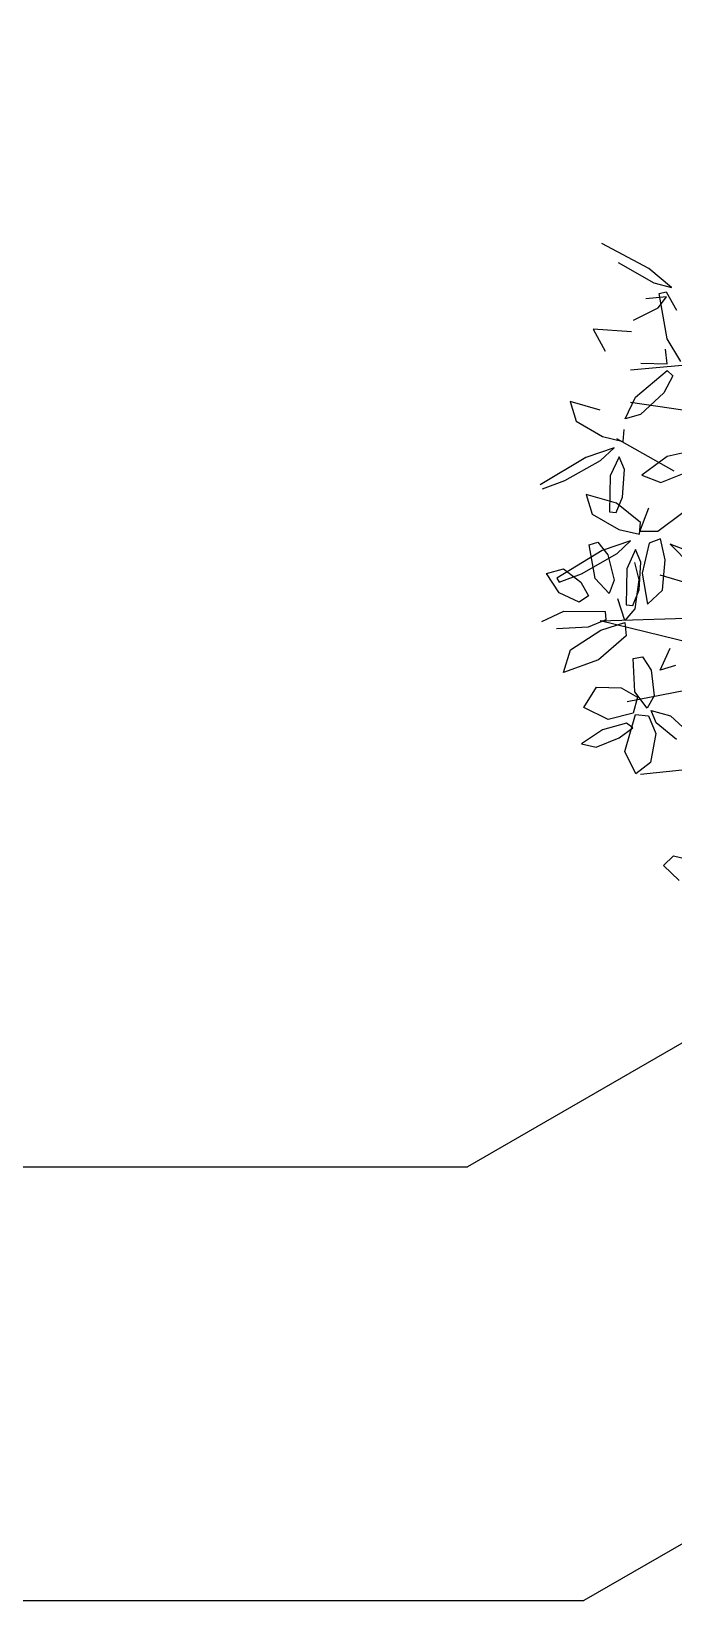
# Model space of a CAD drawing. Extents: x 8365 to 8547, y -347 to -272.
# Drawn here: x 8506.816 to 8507.704, y -331.101 to -328.931 of the extents above; entities that cross this region are included whole.
import ezdxf

# ---------------------------------------------------------------- set-up
doc = ezdxf.new("R2010")
doc.units = 0
doc.layers.get('0').update_dxf_attribs({"linetype": 'CONTINUOUS'})
doc.layers.add('1', color=7, linetype='CONTINUOUS')

msp = doc.modelspace()

# ---------------------------------------------------------------- linework, layer by layer
at = {"color": 60}
for p, q in [((8507.67, -329.259), (8507.6051, -329.2243)), ((8507.6276, -329.2507), (8507.6769, -329.2787)), ((8507.7015, -329.2855), (8507.67, -329.259)), ((8507.6769, -329.2787), (8507.7015, -329.2855)), ((8507.6944, -329.298), (8507.6657, -329.3011)), ((8507.6831, -329.3132), (8507.6944, -329.298)), ((8507.6842, -329.2938), (8507.6942, -329.2912)), ((8507.6952, -329.3564), (8507.6842, -329.2938)), ((8507.6942, -329.2912), (8507.7081, -329.3168)), ((8507.649, -329.3306), (8507.6831, -329.3132)), ((8507.6463, -329.3465), (8507.5929, -329.3427)), ((8507.5929, -329.3427), (8507.6098, -329.3735)), ((8507.6956, -329.3907), (8507.6931, -329.3705)), ((8507.7141, -329.3877), (8507.6952, -329.3564)), ((8507.6591, -329.3898), (8507.6956, -329.3907)), ((8507.6517, -329.4367), (8507.6955, -329.3999)), ((8507.7033, -329.4076), (8507.6907, -329.431)), ((8507.6955, -329.3999), (8507.7033, -329.4076)), ((8507.6907, -329.431), (8507.6586, -329.4609)), ((8507.6029, -329.4549), (8507.5611, -329.4428)), ((8507.5611, -329.4428), (8507.5694, -329.47)), ((8507.6374, -329.4668), (8507.6517, -329.4367)), ((8507.5694, -329.47), (8507.6058, -329.4913)), ((8507.6586, -329.4609), (8507.6374, -329.4668)), ((8507.6058, -329.4913), (8507.6346, -329.4982)), ((8507.6346, -329.4982), (8507.636, -329.4817)), ((8507.5829, -329.5203), (8507.5197, -329.558)), ((8507.6219, -329.5069), (8507.5829, -329.5203)), ((8507.6033, -329.5245), (8507.6219, -329.5069)), ((8507.6289, -329.5193), (8507.6167, -329.5456)), ((8507.6362, -329.5369), (8507.6289, -329.5193)), ((8507.6954, -329.5192), (8507.6602, -329.5448)), ((8507.7369, -329.5096), (8507.6954, -329.5192)), ((8507.554, -329.5523), (8507.6033, -329.5245)), ((8507.6335, -329.5751), (8507.6362, -329.5369)), ((8507.6868, -329.555), (8507.7259, -329.5393)), ((8507.5229, -329.5639), (8507.554, -329.5523)), ((8507.6167, -329.5456), (8507.6158, -329.5954)), ((8507.6602, -329.5448), (8507.6868, -329.555)), ((8507.6253, -329.5834), (8507.5835, -329.5716)), ((8507.5835, -329.5716), (8507.5919, -329.5987)), ((8507.6249, -329.5965), (8507.6335, -329.5751)), ((8507.6586, -329.6101), (8507.6253, -329.5834)), ((8507.5919, -329.5987), (8507.6284, -329.6198)), ((8507.6158, -329.5954), (8507.6249, -329.5965)), ((8507.6575, -329.6227), (8507.6701, -329.5899)), ((8507.7169, -329.5967), (8507.6825, -329.6228)), ((8507.6284, -329.6198), (8507.6572, -329.6265)), ((8507.6572, -329.6265), (8507.6586, -329.6101)), ((8507.6825, -329.6228), (8507.6575, -329.6227)), ((8507.6056, -329.6489), (8507.5427, -329.687)), ((8507.5877, -329.6411), (8507.5994, -329.6375)), ((8507.5959, -329.6876), (8507.5877, -329.6411)), ((8507.5994, -329.6375), (8507.6135, -329.655)), ((8507.6445, -329.6354), (8507.6056, -329.6489)), ((8507.6261, -329.653), (8507.6445, -329.6354)), ((8507.6516, -329.6477), (8507.6396, -329.6741)), ((8507.659, -329.6652), (8507.6516, -329.6477)), ((8507.6707, -329.6386), (8507.6609, -329.6801)), ((8507.6861, -329.6327), (8507.6707, -329.6386)), ((8507.6925, -329.6617), (8507.6861, -329.6327)), ((8507.7234, -329.6494), (8507.6995, -329.6404)), ((8507.6995, -329.6404), (8507.7285, -329.6697)), ((8507.5769, -329.6811), (8507.6261, -329.653)), ((8507.6135, -329.655), (8507.6223, -329.69)), ((8507.6396, -329.6741), (8507.6389, -329.7239)), ((8507.6503, -329.6655), (8507.6564, -329.6896)), ((8507.6565, -329.7035), (8507.659, -329.6652)), ((8507.6891, -329.7037), (8507.6925, -329.6617)), ((8507.5287, -329.6809), (8507.5522, -329.6745)), ((8507.5461, -329.7075), (8507.5287, -329.6809)), ((8507.5427, -329.687), (8507.5459, -329.6928)), ((8507.5459, -329.6928), (8507.5769, -329.6811)), ((8507.5522, -329.6745), (8507.576, -329.6926)), ((8507.576, -329.6926), (8507.5868, -329.7116)), ((8507.6153, -329.7086), (8507.5959, -329.6876)), ((8507.6223, -329.69), (8507.6153, -329.7086)), ((8507.6564, -329.6896), (8507.6507, -329.7296)), ((8507.6609, -329.6801), (8507.6682, -329.723)), ((8507.7293, -329.6959), (8507.6857, -329.6833)), ((8507.5738, -329.7205), (8507.5461, -329.7075)), ((8507.5868, -329.7116), (8507.5738, -329.7205)), ((8507.6369, -329.746), (8507.6274, -329.716)), ((8507.648, -329.7249), (8507.6565, -329.7035)), ((8507.6682, -329.723), (8507.6891, -329.7037)), ((8507.5222, -329.7473), (8507.5524, -329.7328)), ((8507.5524, -329.7328), (8507.6097, -329.7333)), ((8507.6097, -329.7333), (8507.6108, -329.7448)), ((8507.6507, -329.7296), (8507.6369, -329.746)), ((8507.6389, -329.7239), (8507.648, -329.7249)), ((8507.5861, -329.755), (8507.5422, -329.7571)), ((8507.5616, -329.7864), (8507.6036, -329.7591)), ((8507.6108, -329.7448), (8507.5861, -329.755)), ((8507.6036, -329.7591), (8507.637, -329.7487)), ((8507.637, -329.7487), (8507.6388, -329.767)), ((8507.6388, -329.767), (8507.6006, -329.8002)), ((8507.5522, -329.8176), (8507.5616, -329.7864)), ((8507.6006, -329.8002), (8507.5522, -329.8176)), ((8507.6486, -329.7982), (8507.6612, -329.7959)), ((8507.6506, -329.8445), (8507.6486, -329.7982)), ((8507.6612, -329.7959), (8507.6734, -329.8145)), ((8507.6859, -329.8144), (8507.6997, -329.7841)), ((8507.6734, -329.8145), (8507.6776, -329.8498)), ((8507.707, -329.8082), (8507.6859, -329.8144)), ((8507.58, -329.8659), (8507.5977, -329.8379)), ((8507.5977, -329.8379), (8507.6319, -329.8387)), ((8507.6319, -329.8387), (8507.6545, -329.852)), ((8507.6677, -329.8672), (8507.6506, -329.8445)), ((8507.6138, -329.8825), (8507.58, -329.8659)), ((8507.6545, -329.852), (8507.6483, -329.8738)), ((8507.6776, -329.8498), (8507.6677, -329.8672)), ((8507.6392, -329.8879), (8507.6061, -329.8971)), ((8507.6483, -329.8738), (8507.6138, -329.8825)), ((8507.637, -329.9269), (8507.6516, -329.8757)), ((8507.648, -329.8942), (8507.6392, -329.8879)), ((8507.6516, -329.8757), (8507.6698, -329.8777)), ((8507.6698, -329.8777), (8507.6796, -329.9022)), ((8507.6802, -329.8873), (8507.6734, -329.8701)), ((8507.6734, -329.8701), (8507.7, -329.8777)), ((8507.7082, -329.9102), (8507.6802, -329.8873)), ((8507.7, -329.8777), (8507.7347, -329.9095)), ((8507.6061, -329.8971), (8507.5769, -329.9161)), ((8507.5971, -329.9208), (8507.6288, -329.9079)), ((8507.6288, -329.9079), (8507.648, -329.8942)), ((8507.6796, -329.9022), (8507.6723, -329.9421)), ((8507.5769, -329.9161), (8507.5971, -329.9208)), ((8507.6522, -329.9576), (8507.637, -329.9269)), ((8507.6723, -329.9421), (8507.6522, -329.9576))]:
    msp.add_line(p, q, dxfattribs=at)
at = {"color": 44}
for p, q in [((8507.8263, -329.3828), (8507.6446, -329.3996)), ((8508.1433, -329.5171), (8507.6446, -329.4443)), ((8507.7052, -329.5394), (8507.6259, -329.4947)), ((8507.6026, -329.7464), (8508.1018, -329.731)), ((8507.8543, -329.8079), (8507.6026, -329.7464)), ((8507.9895, -329.7911), (8507.6399, -329.8582)), ((8507.9195, -329.9309), (8507.6585, -329.9589))]:
    msp.add_line(p, q, dxfattribs=at)
at = {"color": 62}
for p, q in [((8507.6904, -330.0847), (8507.704, -330.0713)), ((8507.7118, -330.1054), (8507.6904, -330.0847)), ((8507.704, -330.0713), (8507.7451, -330.0811))]:
    msp.add_line(p, q, dxfattribs=at)
at = {"layer": '1', "color": 1, "linetype": 'CONTINUOUS'}
for p, q in [((8519.7991, -323.3537), (8507.4193, -330.5012)), ((8520.2383, -323.7929), (8507.5801, -331.1012)), ((8503.9886, -330.5012), (8507.4193, -330.5012)), ((8503.8278, -331.1012), (8507.5801, -331.1012))]:
    msp.add_line(p, q, dxfattribs=at)

doc.saveas('drawing.dxf')
